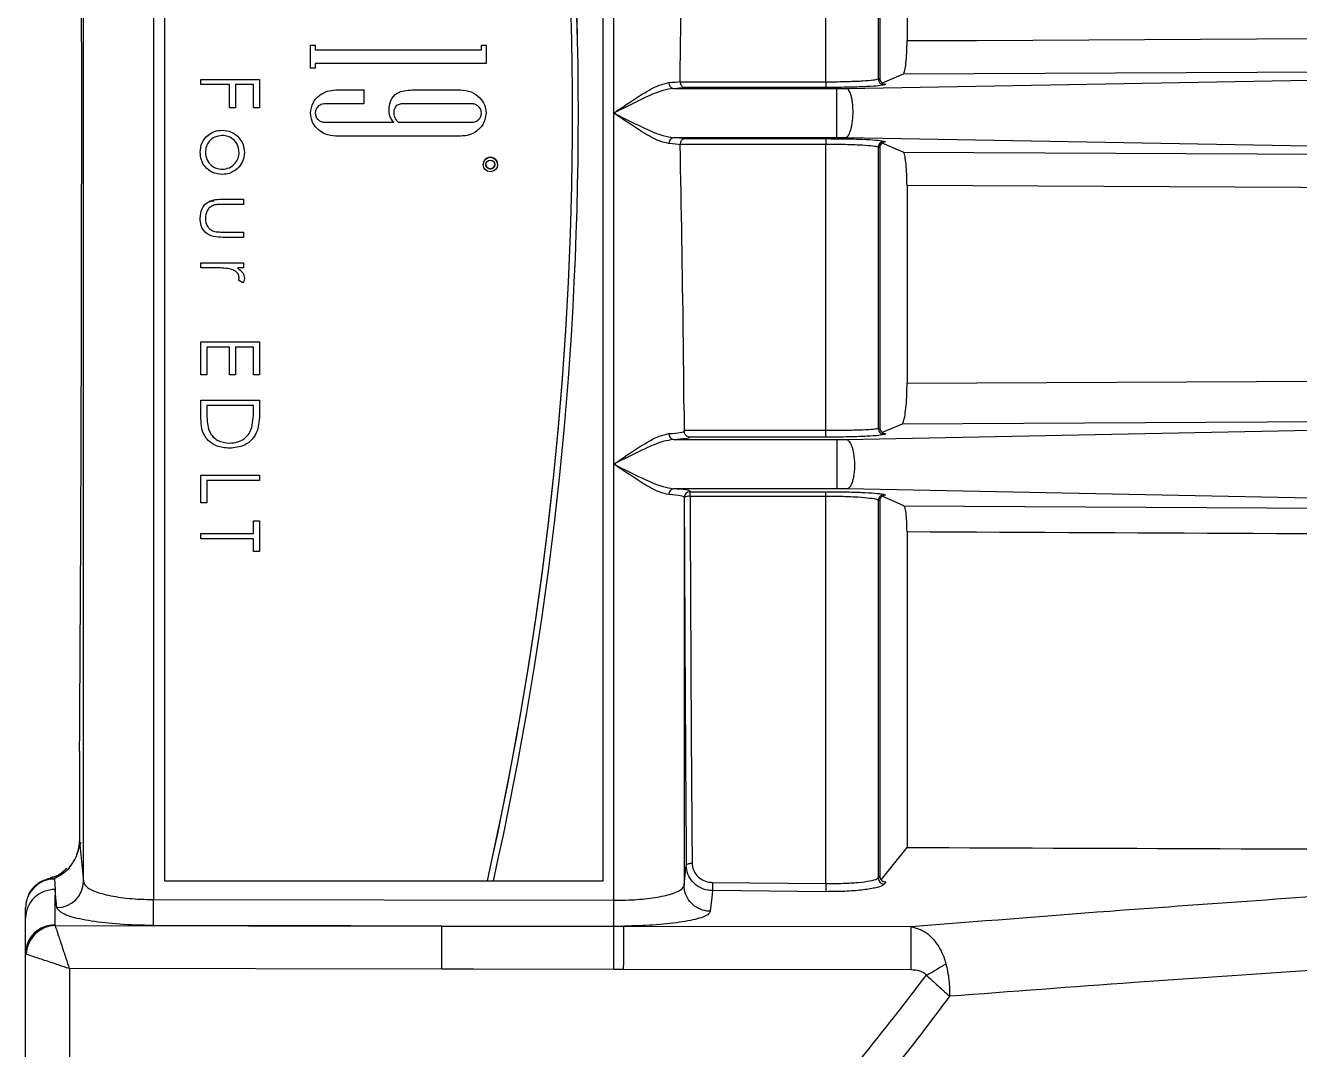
# Model space of a CAD drawing. Extents: x 8 to 113, y 1 to 87.
# Drawn here: x 66.943 to 69.122, y 35.217 to 36.967 of the extents above; entities that cross this region are included whole.
import ezdxf

# ---------------------------------------------------------------- set-up
doc = ezdxf.new("R2010")
doc.units = 0
doc.header["$MEASUREMENT"] = 0
doc.layers.add('OBJECT', color=7, linetype='CONTINUOUS')

msp = doc.modelspace()

# ---------------------------------------------------------------- linework, layer by layer
at = {"layer": 'OBJECT'}
for p, q in [((67.1623, 38.1619), (67.1623, 35.4734)), ((67.0423, 35.5041), (67.0423, 38.1312)), ((67.1808, 38.1302), (67.1808, 35.5052)), ((67.9308, 35.5052), (67.9308, 38.1302)), ((67.9494, 36.8177), (67.9494, 37.4177)), ((68.312, 36.8712), (68.312, 37.3599)), ((68.4014, 37.3567), (68.4014, 36.8759)), ((68.4039, 37.3556), (68.4039, 36.877)), ((68.4506, 37.2793), (68.4506, 36.9414)), ((67.4308, 36.9337), (67.4387, 36.9337)), ((67.4308, 36.8942), (67.4308, 36.9337)), ((67.4308, 36.9337), (67.4387, 36.9337)), ((67.4387, 36.9337), (67.4387, 36.9258)), ((67.4387, 36.9258), (67.7229, 36.9258)), ((67.4387, 36.9258), (67.7229, 36.9258)), ((67.7229, 36.9337), (67.7308, 36.9337)), ((67.7229, 36.9258), (67.7229, 36.9337)), ((67.7229, 36.9337), (67.7308, 36.9337)), ((67.7308, 36.9337), (67.7308, 36.9021)), ((67.7308, 36.9021), (67.4387, 36.9021)), ((67.4387, 36.9021), (67.4387, 36.8942)), ((67.4387, 36.8942), (67.4308, 36.8942)), ((68.3467, 36.8599), (70.1745, 36.8928)), ((68.4437, 36.8841), (68.4082, 36.8689)), ((70.1745, 36.8928), (68.4437, 36.8841)), ((67.2433, 36.8752), (67.3433, 36.8752)), ((67.2433, 36.8663), (67.2433, 36.8752)), ((67.2433, 36.8752), (67.3433, 36.8752)), ((67.2921, 36.8663), (67.2433, 36.8663)), ((67.2921, 36.8265), (67.2921, 36.8663)), ((67.3023, 36.8663), (67.3023, 36.8265)), ((67.3331, 36.8663), (67.3023, 36.8663)), ((67.3331, 36.8265), (67.3331, 36.8663)), ((67.3433, 36.8752), (67.3433, 36.8265)), ((67.4739, 36.8571), (67.5216, 36.8571)), ((67.4739, 36.8571), (67.5216, 36.8571)), ((67.5216, 36.8571), (67.5216, 36.8335)), ((67.6043, 36.8571), (67.6874, 36.8571)), ((67.6043, 36.8571), (67.6874, 36.8571)), ((68.0514, 36.8598), (68.3304, 36.8598)), ((68.0627, 36.8717), (68.0627, 36.8712)), ((68.0627, 36.8712), (68.312, 36.8712)), ((68.312, 36.8614), (68.0696, 36.8614)), ((68.312, 36.8712), (68.312, 36.8614)), ((68.3304, 36.8598), (68.3467, 36.8599)), ((68.4014, 36.8759), (68.4039, 36.877)), ((68.4139, 36.8671), (68.4113, 36.866)), ((67.3023, 36.8265), (67.2921, 36.8265)), ((67.3433, 36.8265), (67.3331, 36.8265)), ((67.5216, 36.8335), (67.4556, 36.8335)), ((67.7059, 36.8335), (67.5892, 36.8335)), ((67.9494, 36.2177), (67.9494, 36.8177)), ((67.4554, 36.8019), (67.5729, 36.8019)), ((67.4554, 36.8019), (67.5729, 36.8019)), ((67.5806, 36.8019), (67.7059, 36.8019)), ((67.5806, 36.8019), (67.7059, 36.8019)), ((67.6877, 36.7782), (67.4739, 36.7782)), ((68.3304, 36.7756), (68.0514, 36.7756)), ((68.0696, 36.7739), (68.312, 36.7739)), ((68.312, 36.7739), (68.312, 36.7641)), ((68.3455, 36.7754), (68.3304, 36.7756)), ((70.1743, 36.7423), (68.3455, 36.7754)), ((68.4113, 36.7693), (68.4139, 36.7682)), ((68.0627, 36.7641), (68.0627, 36.7636)), ((68.312, 36.7641), (68.0627, 36.7641)), ((68.312, 36.2754), (68.312, 36.7641)), ((68.4014, 36.7594), (68.4014, 36.2785)), ((68.4039, 36.7583), (68.4014, 36.7594)), ((68.4039, 36.7583), (68.4039, 36.2797)), ((68.4437, 36.7511), (68.4083, 36.7663)), ((68.4437, 36.7511), (70.1743, 36.7423)), ((68.4506, 36.6938), (68.4506, 36.3559)), ((67.2815, 36.6706), (67.3164, 36.6706)), ((67.2815, 36.6706), (67.3164, 36.6706)), ((67.3164, 36.6616), (67.2825, 36.6616)), ((67.3164, 36.6706), (67.3164, 36.6616)), ((67.3164, 36.6052), (67.2808, 36.6052)), ((67.2825, 36.6142), (67.3164, 36.6142)), ((67.2825, 36.6142), (67.3164, 36.6142)), ((67.3164, 36.6142), (67.3164, 36.6052)), ((67.2433, 36.5619), (67.3164, 36.5619)), ((67.2433, 36.5529), (67.2433, 36.5619)), ((67.2433, 36.5619), (67.3164, 36.5619)), ((67.2679, 36.5529), (67.2433, 36.5529)), ((67.3164, 36.5529), (67.3057, 36.5529)), ((67.3164, 36.5619), (67.3164, 36.5529)), ((67.3152, 36.5273), (67.3074, 36.5322)), ((67.2433, 36.4265), (67.3433, 36.4265)), ((67.2433, 36.3701), (67.2433, 36.4265)), ((67.2433, 36.4265), (67.3433, 36.4265)), ((67.3433, 36.4265), (67.3433, 36.3701)), ((67.2536, 36.4175), (67.2536, 36.3701)), ((67.2921, 36.4175), (67.2536, 36.4175)), ((67.2921, 36.3701), (67.2921, 36.4175)), ((67.3023, 36.4175), (67.3023, 36.3701)), ((67.3331, 36.4175), (67.3023, 36.4175)), ((67.3331, 36.3701), (67.3331, 36.4175)), ((67.2536, 36.3701), (67.2433, 36.3701)), ((67.3023, 36.3701), (67.2921, 36.3701)), ((67.3433, 36.3701), (67.3331, 36.3701)), ((67.2433, 36.3268), (67.3433, 36.3268)), ((67.2433, 36.2958), (67.2433, 36.3268)), ((67.2433, 36.3268), (67.3433, 36.3268)), ((67.2536, 36.3178), (67.2536, 36.3063)), ((67.3331, 36.3178), (67.2536, 36.3178)), ((67.3331, 36.3108), (67.3331, 36.3178)), ((67.3433, 36.3268), (67.3433, 36.3066)), ((68.0694, 36.3093), (68.0694, 36.274)), ((68.3468, 36.2599), (70.0856, 36.2943)), ((70.0856, 36.2943), (68.4422, 36.286)), ((68.0695, 36.2754), (68.312, 36.2754)), ((68.312, 36.2637), (68.312, 36.2754)), ((68.4014, 36.2785), (68.4039, 36.2797)), ((68.4422, 36.286), (68.4083, 36.2715)), ((68.4141, 36.2696), (68.4113, 36.2684)), ((68.0514, 36.2598), (68.3304, 36.2598)), ((68.312, 36.2637), (68.0793, 36.2637)), ((68.3304, 36.2598), (68.3468, 36.2599)), ((67.9494, 35.4722), (67.9494, 36.2177)), ((67.2433, 36.1988), (67.3433, 36.1988)), ((67.2433, 36.1514), (67.2433, 36.1988)), ((67.2433, 36.1988), (67.3433, 36.1988)), ((67.2536, 36.1898), (67.2536, 36.1514)), ((67.3433, 36.1898), (67.2536, 36.1898)), ((67.3433, 36.1988), (67.3433, 36.1898)), ((68.3304, 36.1756), (68.0514, 36.1756)), ((68.0697, 36.1605), (68.0694, 36.1614)), ((68.0694, 36.1613), (68.0694, 35.498)), ((68.0794, 36.1713), (68.0797, 36.1704)), ((68.0797, 36.1704), (68.312, 36.1704)), ((68.0797, 36.1625), (68.0797, 36.1704)), ((68.312, 36.1625), (68.0797, 36.1625)), ((68.312, 36.1625), (68.312, 36.1704)), ((68.312, 35.5009), (68.312, 36.1625)), ((68.3481, 36.1754), (68.3304, 36.1756)), ((70.3173, 36.1362), (68.3481, 36.1754)), ((68.4453, 36.1462), (68.4081, 36.1628)), ((68.4113, 36.1657), (68.4137, 36.1646)), ((67.2536, 36.1514), (67.2433, 36.1514)), ((68.4014, 36.1559), (68.4014, 35.5101)), ((68.4039, 36.1548), (68.4014, 36.1559)), ((68.4039, 36.1548), (68.4039, 35.5133)), ((68.4453, 36.1462), (70.3173, 36.1362)), ((67.3331, 36.1209), (67.3433, 36.1209)), ((67.3331, 36.0991), (67.3331, 36.1209)), ((67.3331, 36.1209), (67.3433, 36.1209)), ((67.3433, 36.1209), (67.3433, 36.0683)), ((67.2433, 36.0901), (67.2433, 36.0991)), ((67.2433, 36.0991), (67.3331, 36.0991)), ((68.4506, 36.1017), (68.4506, 35.5624)), ((67.3331, 36.0901), (67.2433, 36.0901)), ((67.3331, 36.0683), (67.3331, 36.0901)), ((67.3433, 36.0683), (67.3331, 36.0683)), ((67.0359, 35.727), (67.0359, 35.5729)), ((67.0349, 35.5628), (67.0386, 35.5716)), ((67.0359, 35.5729), (67.0423, 35.5041)), ((67.0349, 35.5628), (67.0347, 35.5623)), ((68.4065, 35.5069), (68.4506, 35.5624)), ((66.9931, 35.5084), (66.9939, 35.4905)), ((68.4014, 35.5101), (68.4039, 35.5133)), ((67.1808, 35.5052), (67.7331, 35.5052)), ((67.1808, 35.5052), (67.9308, 35.5052)), ((67.7331, 35.5052), (67.7433, 35.5052)), ((67.7433, 35.5052), (67.9308, 35.5052)), ((68.0694, 35.498), (68.0694, 35.4979)), ((68.3119, 35.4869), (68.1178, 35.4888)), ((68.1179, 35.5027), (68.312, 35.5009)), ((68.4142, 35.5035), (68.4112, 35.4997)), ((67.1623, 35.4734), (67.9494, 35.4722)), ((66.9434, 35.4413), (66.9434, 35.4593)), ((66.9434, 35.3809), (66.9434, 35.4413)), ((66.9935, 35.43), (66.9939, 35.4291)), ((66.9939, 35.4291), (67.6553, 35.4282)), ((67.9493, 35.4278), (67.9663, 35.4279)), ((67.9663, 35.4279), (68.4576, 35.4273)), ((66.9434, 35.1498), (66.9434, 35.3809)), ((66.9447, 35.38), (66.9434, 35.3809)), ((67.6552, 35.3543), (67.0184, 35.3554)), ((67.0184, 35.3554), (67.0184, 35.1757)), ((67.9661, 35.3538), (67.9492, 35.3538)), ((68.4575, 35.3531), (67.9661, 35.3538))]:
    msp.add_line(p, q, dxfattribs=at)
at = {"layer": 'OBJECT', "flags": 128}
for points in [[(68.4506, 36.9414), (68.57, 36.9419), (69.0478, 36.9443), (70.1688, 36.9497)], [(70.1686, 36.6854), (70.0491, 36.686), (69.5714, 36.6883), (68.4506, 36.6938)], [(68.4506, 36.3559), (68.57, 36.3565), (69.0478, 36.3591), (70.0799, 36.3646)], [(68.0694, 35.4979), (68.0714, 35.5159), (68.0731, 35.5317)], [(68.0731, 35.5317), (68.0733, 35.5325), (68.0739, 35.5332), (68.0749, 35.5339), (68.0761, 35.5345), (68.0776, 35.5349), (68.0793, 35.5353), (68.0812, 35.5355), (68.0831, 35.5356)], [(66.9856, 35.5098), (66.9875, 35.5102), (66.9949, 35.5103)], [(66.9939, 35.4905), (66.9938, 35.4721), (66.9935, 35.43)], [(66.997, 35.4598), (66.9954, 35.4764), (66.9939, 35.4905)], [(68.1178, 35.4888), (68.1166, 35.4768), (68.1141, 35.4535)], [(67.1622, 35.4292), (67.1622, 35.4312), (67.1622, 35.4346), (67.1622, 35.4391), (67.1622, 35.4446), (67.1623, 35.451), (67.1623, 35.4581), (67.1623, 35.4657), (67.1623, 35.4734)], [(67.9493, 35.4278), (67.9493, 35.4298), (67.9493, 35.4331), (67.9493, 35.4376), (67.9493, 35.4431), (67.9493, 35.4496), (67.9493, 35.4567), (67.9494, 35.4643), (67.9494, 35.4722)], [(67.6553, 35.4282), (67.4993, 35.4285), (67.1622, 35.4292)], [(67.6552, 35.3543), (67.6552, 35.3674), (67.6553, 35.3801), (67.6553, 35.392), (67.6553, 35.4027), (67.6553, 35.412), (67.6553, 35.4194), (67.6553, 35.4249), (67.6553, 35.4282)], [(67.6553, 35.4282), (67.7453, 35.4281), (67.9493, 35.4278)], [(67.9492, 35.3538), (67.9492, 35.3669), (67.9492, 35.3796), (67.9493, 35.3915), (67.9493, 35.4023), (67.9493, 35.4115), (67.9493, 35.419), (67.9493, 35.4245), (67.9493, 35.4278)], [(67.9661, 35.3538), (67.9662, 35.367), (67.9662, 35.3797), (67.9662, 35.3917), (67.9662, 35.4024), (67.9662, 35.4117), (67.9662, 35.4192), (67.9662, 35.4246), (67.9663, 35.4279)], [(68.4575, 35.3531), (68.4575, 35.3664), (68.4576, 35.3792), (68.4576, 35.3912), (68.4576, 35.4021), (68.4576, 35.4113), (68.4576, 35.4188), (68.4576, 35.4241), (68.4576, 35.4273)], [(67.9492, 35.3538), (67.7092, 35.3542), (67.6552, 35.3543)], [(68.4835, 35.3438), (68.4879, 35.3464), (68.4923, 35.349), (68.4967, 35.3515), (68.501, 35.354), (68.5052, 35.3565), (68.5093, 35.3589), (68.5132, 35.3613), (68.5171, 35.3635)]]:
    msp.add_lwpolyline(points, dxfattribs=at)
at = {"layer": 'OBJECT'}
for radius in [0.0124, 0.00754]:
    msp.add_circle((67.7382, 36.7297), radius, dxfattribs=at)
for centre, radius, start, end in [((61.8887, 36.8177), 5.99, 347.34289, 12.65711), ((61.8887, 36.8177), 6, 347.36433, 12.63567), ((61.8887, 36.8177), 5.9999, 359.99994, 12.63569), ((68.053, 36.8691), 0.00948, 176.1216, 260.2043), ((68.4114, 36.876), 0.01, 180.3845, 269.3992), ((61.8886, 36.8177), 5.99, 347.34293, 359.99998), ((68.053, 36.7662), 0.00949, 99.8113, 183.8743), ((68.4114, 36.7593), 0.01, 90.6018, 179.6145), ((67.7382, 36.7297), 0.0124, 359.9972, 180.0028), ((67.7382, 36.7297), 0.00754, 179.9927, 270.0073), ((67.7382, 36.7297), 0.00754, 270.0054, 359.9946), ((68.053, 36.2691), 0.00948, 176.12, 260.2043), ((68.4114, 36.2784), 0.01, 179.0778, 269.402), ((68.053, 36.1662), 0.00949, 99.8141, 183.8715), ((68.0797, 36.1604), 0.01, 90.0291, 179.9003), ((68.0774, 36.148), 0.0146, 80.9769, 121.8058), ((68.4114, 36.1556), 0.01, 90.5744, 178.2937), ((66.9923, 35.5731), 0.0436, 347.4857, 359.8061), ((66.9923, 35.5722), 0.0436, 347.4849, 359.8062), ((66.9929, 35.4589), 0.0496, 89.8524, 179.5069), ((68.4115, 35.5098), 0.0101, 178.4168, 268.3129), ((66.993, 35.4409), 0.0496, 88.8591, 179.4967), ((66.9975, 35.5046), 0.0448, 269.3533, 359.2876), ((69.2615, 35.4875), 1.1436, 179.2408, 179.9383), ((69.473, 35.4859), 1.1611, 179.2606, 179.9482), ((66.9929, 35.3804), 0.0496, 89.3989, 179.5031), ((66.9958, 35.378), 0.0512, 92.1409, 177.7539)]:
    msp.add_arc(centre, radius, start, end, dxfattribs=at)
for centre, major_axis, ratio, start_param, end_param in [((66.9863, 36.8172), (0, 3.0462), 0.017455, 4.346409, 5.078665), ((67.9494, 36.874), (0.12, 0), 0.056627, 5.614657, 5.94732), ((67.9494, 36.864), (0.13, 0), 0.05226, 5.614657, 5.892078), ((67.9494, 36.7713), (0.13, 0), 0.052556, 0.391107, 0.668529), ((67.9494, 36.7613), (0.12, 0), 0.056923, 0.335866, 0.668529), ((68.1254, 36.8172), (0, 3.25), 0.017455, 1.727702, 1.73828), ((67.9494, 36.274), (0.12, 0), 0.056627, 5.614657, 6.283185), ((68.0693, 36.2737), (0, 0.01), 0.017455, 4.553811, 4.879872), ((67.9494, 36.264), (0.13, 0), 0.05226, 5.614657, 6.250074), ((67.9494, 36.1613), (0.12, 0), 0.056923, 0, 0.668529), ((67.9494, 36.1713), (0.13, 0), 0.052556, 0.000685, 0.668529), ((68.1254, 36.8172), (0, 3.26), 0.017455, 1.773631, 1.976124), ((68.1354, 36.8172), (0, 3.25), 0.017509, 1.773631, 1.976124)]:
    msp.add_ellipse(centre, major_axis=major_axis, ratio=ratio, start_param=start_param, end_param=end_param, dxfattribs=at)
for points, knots in [([(68.0627, 36.8717), (68.0627, 36.8766), (68.0632, 36.9549), (68.0667, 37.107), (68.0685, 37.2529), (68.0694, 37.326)], [0, 0, 0, 0, 0.032099, 0.514934, 1, 1, 1, 1]), ([(68.4437, 36.8841), (68.4446, 36.8851), (68.4463, 36.8872), (68.4484, 36.8989), (68.45, 36.9153), (68.4505, 36.9305), (68.4506, 36.9393), (68.4506, 36.9414)], [0, 0, 0, 0, 0.235456, 0.471011, 0.70355, 0.93054, 1, 1, 1, 1]), ([(67.4308, 36.8177), (67.4317, 36.8238), (67.4334, 36.8359), (67.4457, 36.8486), (67.4596, 36.856), (67.4692, 36.8568), (67.4739, 36.8571)], [0, 0, 0, 0, 0.279109, 0.558844, 0.77938, 1, 1, 1, 1]), ([(67.4308, 36.8177), (67.4317, 36.8238), (67.4334, 36.8359), (67.4457, 36.8486), (67.4596, 36.856), (67.4692, 36.8568), (67.4739, 36.8571)], [0, 0, 0, 0, 0.2791092, 0.5588441, 0.7793803, 1, 1, 1, 1]), ([(67.565, 36.8229), (67.5654, 36.8285), (67.5662, 36.8398), (67.5807, 36.8557), (67.5953, 36.8566), (67.6043, 36.8571)], [0, 0, 0, 0, 0.28123, 0.560078, 1, 1, 1, 1]), ([(67.565, 36.8229), (67.5654, 36.8285), (67.5662, 36.8398), (67.5807, 36.8557), (67.5953, 36.8566), (67.6043, 36.8571)], [0, 0, 0, 0, 0.28123, 0.560078, 1, 1, 1, 1]), ([(67.6874, 36.8571), (67.6935, 36.8565), (67.7057, 36.8553), (67.7198, 36.845), (67.7293, 36.8321), (67.7303, 36.8225), (67.7308, 36.8177)], [0, 0, 0, 0, 0.279948, 0.559851, 0.780027, 1, 1, 1, 1]), ([(67.6874, 36.8571), (67.6935, 36.8565), (67.7057, 36.8553), (67.7198, 36.845), (67.7293, 36.8321), (67.7303, 36.8225), (67.7308, 36.8177)], [0, 0, 0, 0, 0.279948, 0.559851, 0.780027, 1, 1, 1, 1]), ([(67.9494, 36.8177), (67.9495, 36.8177), (67.9518, 36.8193), (67.9683, 36.8307), (67.9947, 36.8484), (68.0246, 36.8657), (68.0381, 36.8686), (68.0435, 36.8697)], [0, 0, 0, 0, 0.003586, 0.06914, 0.496, 0.798, 1, 1, 1, 1]), ([(68.0514, 36.8598), (68.0455, 36.8588), (68.0306, 36.8564), (67.9984, 36.8424), (67.9699, 36.8282), (67.952, 36.819), (67.9495, 36.8177), (67.9494, 36.8177)], [0, 0, 0, 0, 0.1981007, 0.5000674, 0.9302915, 0.9962485, 1, 1, 1, 1]), ([(68.0627, 36.8712), (68.0628, 36.8702), (68.063, 36.8682), (68.0641, 36.8656), (68.0656, 36.8634), (68.0675, 36.8619), (68.0689, 36.8614), (68.0695, 36.8614), (68.0696, 36.8614)], [0, 0, 0, 0, 0.179234, 0.357797, 0.552284, 0.782637, 0.992169, 1, 1, 1, 1]), ([(68.312, 36.8712), (68.3149, 36.8712), (68.3279, 36.8712), (68.3507, 36.8716), (68.3759, 36.8727), (68.3947, 36.8741), (68.3991, 36.8753), (68.4014, 36.8759)], [0, 0, 0, 0, 0.067434, 0.299936, 0.533028, 0.766501, 1, 1, 1, 1]), ([(68.4113, 36.866), (68.4088, 36.8654), (68.4039, 36.8642), (68.383, 36.8628), (68.355, 36.8618), (68.3297, 36.8614), (68.3153, 36.8614), (68.312, 36.8614)], [0, 0, 0, 0, 0.2334374, 0.4668848, 0.6999917, 0.9325494, 1, 1, 1, 1]), ([(68.3304, 36.7756), (68.3304, 36.7764), (68.3304, 36.7782), (68.3304, 36.788), (68.3304, 36.8017), (68.3304, 36.8177), (68.3304, 36.8337), (68.3304, 36.8473), (68.3304, 36.8571), (68.3304, 36.8589), (68.3304, 36.8598)], [0, 0, 0, 0, 0.124999, 0.249999, 0.375, 0.5, 0.624999, 0.749999, 0.875001, 1, 1, 1, 1]), ([(68.3455, 36.7754), (68.3467, 36.776), (68.3494, 36.7771), (68.3526, 36.7832), (68.3551, 36.7909), (68.3567, 36.7986), (68.3579, 36.8078), (68.3584, 36.8177), (68.3582, 36.8276), (68.3573, 36.8367), (68.3559, 36.8445), (68.3537, 36.8522), (68.3506, 36.8582), (68.3479, 36.8594), (68.3467, 36.8599)], [0, 0, 0, 0, 0.092505, 0.207804, 0.274508, 0.346365, 0.422125, 0.499998, 0.577872, 0.653633, 0.72549, 0.792193, 0.907493, 1, 1, 1, 1]), ([(68.4039, 36.877), (68.404, 36.8759), (68.4043, 36.8737), (68.406, 36.8707), (68.4085, 36.8685), (68.4113, 36.8673), (68.4132, 36.8671), (68.4139, 36.8671)], [0, 0, 0, 0, 0.213712, 0.427482, 0.64072, 0.854651, 1, 1, 1, 1]), ([(67.4739, 36.7782), (67.4679, 36.7788), (67.4557, 36.7801), (67.4416, 36.7903), (67.4323, 36.8033), (67.4313, 36.8129), (67.4308, 36.8177)], [0, 0, 0, 0, 0.279923, 0.55979, 0.779884, 1, 1, 1, 1]), ([(67.4556, 36.8335), (67.4532, 36.8332), (67.4483, 36.8327), (67.4428, 36.8285), (67.4393, 36.8233), (67.4389, 36.8196), (67.4387, 36.8177)], [0, 0, 0, 0, 0.280022, 0.559808, 0.779891, 1, 1, 1, 1]), ([(67.4387, 36.8177), (67.439, 36.8153), (67.4397, 36.8105), (67.4444, 36.8054), (67.4498, 36.8024), (67.4536, 36.802), (67.4554, 36.8019)], [0, 0, 0, 0, 0.279516, 0.558994, 0.779408, 1, 1, 1, 1]), ([(67.5729, 36.8019), (67.5703, 36.8054), (67.5656, 36.8117), (67.5652, 36.8195), (67.565, 36.8229)], [0, 0, 0, 0, 0.558539, 1, 1, 1, 1]), ([(67.5892, 36.8335), (67.5868, 36.8333), (67.5819, 36.8331), (67.5759, 36.8293), (67.5733, 36.8234), (67.573, 36.8196), (67.5729, 36.8177)], [0, 0, 0, 0, 0.280741, 0.559057, 0.779235, 1, 1, 1, 1]), ([(67.5729, 36.8177), (67.5735, 36.8143), (67.5745, 36.8082), (67.5788, 36.8038), (67.5806, 36.8019)], [0, 0, 0, 0, 0.558159, 1, 1, 1, 1]), ([(67.5729, 36.8177), (67.5735, 36.8143), (67.5745, 36.8082), (67.5788, 36.8038), (67.5806, 36.8019)], [0, 0, 0, 0, 0.558159, 1, 1, 1, 1]), ([(67.7308, 36.8177), (67.73, 36.8116), (67.7283, 36.7994), (67.7159, 36.7868), (67.7021, 36.7793), (67.6925, 36.7786), (67.6877, 36.7782)], [0, 0, 0, 0, 0.27903, 0.55888, 0.779383, 1, 1, 1, 1]), ([(67.7229, 36.8177), (67.7226, 36.8201), (67.7219, 36.8249), (67.7171, 36.83), (67.7116, 36.833), (67.7078, 36.8333), (67.7059, 36.8335)], [0, 0, 0, 0, 0.279062, 0.558855, 0.779311, 1, 1, 1, 1]), ([(67.7059, 36.8019), (67.7083, 36.8021), (67.7131, 36.8026), (67.7187, 36.8068), (67.7224, 36.8119), (67.7228, 36.8158), (67.7229, 36.8177)], [0, 0, 0, 0, 0.280018, 0.559708, 0.779909, 1, 1, 1, 1]), ([(67.7059, 36.8019), (67.7083, 36.8021), (67.7131, 36.8026), (67.7187, 36.8068), (67.7224, 36.8119), (67.7228, 36.8158), (67.7229, 36.8177)], [0, 0, 0, 0, 0.280018, 0.559708, 0.779909, 1, 1, 1, 1]), ([(67.9494, 36.8177), (67.9495, 36.8176), (67.952, 36.8163), (67.9699, 36.8072), (67.9984, 36.7929), (68.0306, 36.7789), (68.0455, 36.7765), (68.0514, 36.7756)], [0, 0, 0, 0, 0.003753, 0.069708, 0.499933, 0.801901, 1, 1, 1, 1]), ([(68.0435, 36.7656), (68.0381, 36.7668), (68.0246, 36.7697), (67.9947, 36.7869), (67.9683, 36.8047), (67.9518, 36.816), (67.9495, 36.8176), (67.9494, 36.8177)], [0, 0, 0, 0, 0.2019999, 0.504, 0.9308599, 0.9964139, 1, 1, 1, 1]), ([(67.2421, 36.7504), (67.2426, 36.7561), (67.2437, 36.7672), (67.2541, 36.7796), (67.2665, 36.7871), (67.2753, 36.7879), (67.2797, 36.7883)], [0, 0, 0, 0, 0.279778, 0.559177, 0.779592, 1, 1, 1, 1]), ([(67.2796, 36.7793), (67.2754, 36.7788), (67.2669, 36.7777), (67.2574, 36.7701), (67.2519, 36.7605), (67.2513, 36.7538), (67.251, 36.7505)], [0, 0, 0, 0, 0.27961, 0.559171, 0.77952, 1, 1, 1, 1]), ([(67.3087, 36.7505), (67.3082, 36.7548), (67.3072, 36.7633), (67.2992, 36.7727), (67.2897, 36.7785), (67.283, 36.779), (67.2796, 36.7793)], [0, 0, 0, 0, 0.279484, 0.559249, 0.779544, 1, 1, 1, 1]), ([(67.2797, 36.7883), (67.2851, 36.7878), (67.2947, 36.7868), (67.3023, 36.7809), (67.3056, 36.7783)], [0, 0, 0, 0, 0.55929, 1, 1, 1, 1]), ([(67.2797, 36.7883), (67.2851, 36.7878), (67.2947, 36.7868), (67.3023, 36.7809), (67.3056, 36.7783)], [0, 0, 0, 0, 0.55929, 1, 1, 1, 1]), ([(67.3056, 36.7783), (67.3095, 36.7738), (67.3165, 36.7657), (67.3173, 36.7551), (67.3177, 36.7504)], [0, 0, 0, 0, 0.5588802, 1, 1, 1, 1]), ([(67.3056, 36.7783), (67.3095, 36.7738), (67.3165, 36.7657), (67.3173, 36.7551), (67.3177, 36.7504)], [0, 0, 0, 0, 0.5588802, 1, 1, 1, 1]), ([(68.0696, 36.7739), (68.0695, 36.7739), (68.0689, 36.7739), (68.0675, 36.7734), (68.0656, 36.772), (68.0641, 36.7697), (68.063, 36.7671), (68.0628, 36.7651), (68.0627, 36.7641)], [0, 0, 0, 0, 0.007831, 0.217373, 0.447702, 0.642203, 0.820774, 1, 1, 1, 1]), ([(68.312, 36.7739), (68.3232, 36.7739), (68.3457, 36.7738), (68.3756, 36.7729), (68.3983, 36.7715), (68.4085, 36.7703), (68.4108, 36.7695), (68.4113, 36.7693)], [0, 0, 0, 0, 0.232137, 0.464274, 0.69665, 0.929553, 1, 1, 1, 1]), ([(67.2797, 36.7127), (67.2741, 36.7134), (67.263, 36.7147), (67.2505, 36.7248), (67.2431, 36.7373), (67.2424, 36.7461), (67.2421, 36.7504)], [0, 0, 0, 0, 0.279521, 0.559382, 0.779508, 1, 1, 1, 1]), ([(67.251, 36.7505), (67.2515, 36.7463), (67.2525, 36.7378), (67.2601, 36.7282), (67.2696, 36.7226), (67.2763, 36.722), (67.2796, 36.7216)], [0, 0, 0, 0, 0.279741, 0.559109, 0.779609, 1, 1, 1, 1]), ([(67.2796, 36.7216), (67.2839, 36.7221), (67.2924, 36.7231), (67.3018, 36.731), (67.3078, 36.7404), (67.3084, 36.7471), (67.3087, 36.7505)], [0, 0, 0, 0, 0.279591, 0.559404, 0.779652, 1, 1, 1, 1]), ([(67.2796, 36.7216), (67.2839, 36.7221), (67.2924, 36.7231), (67.3018, 36.731), (67.3078, 36.7404), (67.3084, 36.7471), (67.3087, 36.7505)], [0, 0, 0, 0, 0.279591, 0.559404, 0.779652, 1, 1, 1, 1]), ([(67.3177, 36.7504), (67.3171, 36.7445), (67.316, 36.7339), (67.3088, 36.7261), (67.3057, 36.7227)], [0, 0, 0, 0, 0.559196, 1, 1, 1, 1]), ([(68.0694, 36.3093), (68.069, 36.3524), (68.0676, 36.5029), (68.0647, 36.6551), (68.0627, 36.7636)], [0, 0, 0, 0, 0.286439, 1, 1, 1, 1]), ([(68.4014, 36.7594), (68.4009, 36.7595), (68.3989, 36.7603), (68.3896, 36.7616), (68.3692, 36.763), (68.3423, 36.7639), (68.3221, 36.7641), (68.312, 36.7641)], [0, 0, 0, 0, 0.070467, 0.303424, 0.535812, 0.767917, 1, 1, 1, 1]), ([(68.4139, 36.7682), (68.4128, 36.7681), (68.4105, 36.7679), (68.4075, 36.7661), (68.4053, 36.7636), (68.4041, 36.7608), (68.404, 36.759), (68.4039, 36.7583)], [0, 0, 0, 0, 0.216584, 0.433203, 0.64828, 0.86186, 1, 1, 1, 1]), ([(68.4506, 36.6938), (68.4505, 36.7004), (68.4503, 36.7136), (68.4491, 36.7309), (68.4472, 36.7438), (68.4453, 36.7499), (68.4441, 36.7508), (68.4437, 36.7511)], [0, 0, 0, 0, 0.222261, 0.444427, 0.66924, 0.899339, 1, 1, 1, 1]), ([(67.3057, 36.7227), (67.3013, 36.7195), (67.2935, 36.7137), (67.2839, 36.713), (67.2797, 36.7127)], [0, 0, 0, 0, 0.559213, 1, 1, 1, 1]), ([(67.2421, 36.6379), (67.2425, 36.6434), (67.2434, 36.6545), (67.258, 36.6701), (67.2726, 36.6704), (67.2815, 36.6706)], [0, 0, 0, 0, 0.28097, 0.559787, 1, 1, 1, 1]), ([(67.2421, 36.6379), (67.2425, 36.6433), (67.2435, 36.6542), (67.2537, 36.6668), (67.2627, 36.6675), (67.2661, 36.6678)], [0, 0, 0, 0, 0.38398, 0.765019, 1, 1, 1, 1]), ([(67.2654, 36.6602), (67.263, 36.6591), (67.2581, 36.6569), (67.2522, 36.6489), (67.2515, 36.642), (67.251, 36.6378)], [0, 0, 0, 0, 0.280121, 0.560544, 1, 1, 1, 1]), ([(67.2825, 36.6616), (67.2793, 36.6617), (67.2736, 36.6617), (67.2679, 36.6607), (67.2654, 36.6602)], [0, 0, 0, 0, 0.5603339, 1, 1, 1, 1]), ([(67.2808, 36.6052), (67.2754, 36.6053), (67.2645, 36.6055), (67.2503, 36.6125), (67.2429, 36.625), (67.2423, 36.6336), (67.2421, 36.6379)], [0, 0, 0, 0, 0.281502, 0.559647, 0.779299, 1, 1, 1, 1]), ([(67.251, 36.6378), (67.2512, 36.6352), (67.2515, 36.63), (67.2546, 36.6233), (67.2591, 36.6183), (67.2629, 36.6166), (67.2647, 36.6157)], [0, 0, 0, 0, 0.2802623, 0.5600014, 0.7800572, 1, 1, 1, 1]), ([(67.2647, 36.6157), (67.268, 36.6151), (67.2739, 36.6142), (67.2799, 36.6142), (67.2825, 36.6142)], [0, 0, 0, 0, 0.5593559, 1, 1, 1, 1]), ([(67.293, 36.5513), (67.2883, 36.5519), (67.28, 36.553), (67.2716, 36.5529), (67.2679, 36.5529)], [0, 0, 0, 0, 0.559637, 1, 1, 1, 1]), ([(67.3087, 36.5368), (67.3083, 36.5389), (67.3073, 36.5432), (67.3014, 36.5486), (67.2962, 36.5503), (67.293, 36.5513)], [0, 0, 0, 0, 0.278341, 0.55879, 1, 1, 1, 1]), ([(67.3057, 36.5529), (67.3091, 36.5504), (67.3139, 36.5469), (67.3172, 36.54), (67.3175, 36.5367), (67.3177, 36.5351)], [0, 0, 0, 0, 0.558794, 0.779468, 1, 1, 1, 1]), ([(67.3074, 36.5322), (67.3078, 36.533), (67.3085, 36.5345), (67.3086, 36.5361), (67.3087, 36.5368)], [0, 0, 0, 0, 0.560374, 1, 1, 1, 1]), ([(67.3177, 36.5351), (67.3175, 36.5335), (67.3172, 36.5308), (67.3158, 36.5284), (67.3152, 36.5273)], [0, 0, 0, 0, 0.5592177, 1, 1, 1, 1]), ([(68.4422, 36.286), (68.443, 36.287), (68.4447, 36.2891), (68.4472, 36.3009), (68.4491, 36.3173), (68.4504, 36.3367), (68.4505, 36.3497), (68.4506, 36.3559)], [0, 0, 0, 0, 0.206709, 0.413481, 0.618304, 0.818545, 1, 1, 1, 1]), ([(67.2921, 36.2447), (67.2846, 36.2455), (67.2696, 36.2469), (67.2517, 36.2599), (67.2439, 36.2781), (67.2435, 36.2899), (67.2433, 36.2958)], [0, 0, 0, 0, 0.280122, 0.559249, 0.778838, 1, 1, 1, 1]), ([(67.2536, 36.3063), (67.2536, 36.3009), (67.2535, 36.2913), (67.2553, 36.2819), (67.2561, 36.2777)], [0, 0, 0, 0, 0.560428, 1, 1, 1, 1]), ([(67.3303, 36.28), (67.3313, 36.2857), (67.3331, 36.2959), (67.3331, 36.3062), (67.3331, 36.3108)], [0, 0, 0, 0, 0.559552, 1, 1, 1, 1]), ([(67.3303, 36.28), (67.3313, 36.2857), (67.3331, 36.2959), (67.3331, 36.3062), (67.3331, 36.3108)], [0, 0, 0, 0, 0.559544, 1, 1, 1, 1]), ([(67.3433, 36.3066), (67.3433, 36.3006), (67.3433, 36.2898), (67.3408, 36.2794), (67.3397, 36.2748)], [0, 0, 0, 0, 0.5604378, 1, 1, 1, 1]), ([(67.2561, 36.2777), (67.2579, 36.2737), (67.2614, 36.2658), (67.274, 36.2557), (67.2852, 36.2544), (67.2921, 36.2537)], [0, 0, 0, 0, 0.2805341, 0.5610219, 1, 1, 1, 1]), ([(67.2921, 36.2537), (67.2968, 36.254), (67.3061, 36.2547), (67.3179, 36.2609), (67.3263, 36.2697), (67.329, 36.2766), (67.3303, 36.28)], [0, 0, 0, 0, 0.280187, 0.559765, 0.779797, 1, 1, 1, 1]), ([(67.3397, 36.2748), (67.3373, 36.2698), (67.3323, 36.2596), (67.3155, 36.2472), (67.3009, 36.2457), (67.2921, 36.2447)], [0, 0, 0, 0, 0.280262, 0.560706, 1, 1, 1, 1]), ([(67.9494, 36.2177), (67.9495, 36.2177), (67.9518, 36.2193), (67.9683, 36.2307), (67.9947, 36.2484), (68.0246, 36.2657), (68.0381, 36.2686), (68.0435, 36.2697)], [0, 0, 0, 0, 0.0035847, 0.0691404, 0.4960001, 0.7980013, 1, 1, 1, 1]), ([(68.0694, 36.274), (68.0694, 36.2739), (68.0694, 36.2739), (68.0694, 36.2738), (68.0694, 36.2736), (68.0694, 36.2732), (68.0694, 36.2727), (68.0695, 36.2723), (68.0695, 36.2721)], [0, 0, 0, 0, 0.011481, 0.025826, 0.053069, 0.163326, 0.599489, 1, 1, 1, 1]), ([(68.0793, 36.2637), (68.0793, 36.2637), (68.0778, 36.2638), (68.0753, 36.2646), (68.0723, 36.2668), (68.0705, 36.2692), (68.0697, 36.2712), (68.0695, 36.2721), (68.0695, 36.2721)], [0, 0, 0, 0, 0.0074483, 0.385665, 0.6215068, 0.8277736, 0.9893608, 1, 1, 1, 1]), ([(68.312, 36.2754), (68.3148, 36.2754), (68.3277, 36.2754), (68.3505, 36.2757), (68.3758, 36.2764), (68.3947, 36.2774), (68.3991, 36.2782), (68.4014, 36.2785)], [0, 0, 0, 0, 0.065099, 0.29702, 0.530593, 0.765262, 1, 1, 1, 1]), ([(68.4113, 36.2684), (68.4088, 36.2678), (68.4038, 36.2666), (68.3829, 36.2652), (68.3548, 36.2641), (68.3295, 36.2638), (68.3152, 36.2637), (68.312, 36.2637)], [0, 0, 0, 0, 0.234563, 0.469161, 0.702783, 0.934857, 1, 1, 1, 1]), ([(68.4039, 36.2797), (68.404, 36.2785), (68.4043, 36.2763), (68.406, 36.2733), (68.4086, 36.271), (68.4115, 36.2698), (68.4134, 36.2696), (68.4141, 36.2696)], [0, 0, 0, 0, 0.213769, 0.427428, 0.642978, 0.85936, 1, 1, 1, 1]), ([(68.0514, 36.2598), (68.0455, 36.2588), (68.0306, 36.2564), (67.9984, 36.2424), (67.9699, 36.2282), (67.952, 36.219), (67.9495, 36.2177), (67.9494, 36.2177)], [0, 0, 0, 0, 0.198101, 0.500067, 0.930293, 0.996247, 1, 1, 1, 1]), ([(68.3304, 36.2598), (68.3304, 36.2589), (68.3304, 36.2571), (68.3304, 36.2473), (68.3304, 36.2337), (68.3304, 36.2177), (68.3304, 36.2017), (68.3304, 36.188), (68.3304, 36.1782), (68.3304, 36.1764), (68.3304, 36.1756)], [0, 0, 0, 0, 0.125002, 0.250001, 0.375003, 0.5, 0.624999, 0.750001, 0.875001, 1, 1, 1, 1]), ([(68.3468, 36.2599), (68.3481, 36.2594), (68.351, 36.2582), (68.3546, 36.2522), (68.3573, 36.2445), (68.359, 36.2367), (68.3603, 36.2276), (68.3609, 36.2177), (68.3606, 36.2077), (68.3597, 36.1986), (68.3581, 36.1908), (68.3557, 36.1831), (68.3523, 36.1771), (68.3494, 36.1759), (68.3481, 36.1754)], [0, 0, 0, 0, 0.092485, 0.207777, 0.274478, 0.346345, 0.422113, 0.5, 0.577885, 0.653657, 0.72552, 0.792222, 0.907513, 1, 1, 1, 1]), ([(67.9494, 36.2177), (67.9495, 36.2176), (67.952, 36.2163), (67.9699, 36.2072), (67.9984, 36.1929), (68.0306, 36.1789), (68.0455, 36.1765), (68.0514, 36.1756)], [0, 0, 0, 0, 0.003753, 0.069709, 0.499934, 0.8019, 1, 1, 1, 1]), ([(68.0435, 36.1656), (68.0381, 36.1668), (68.0246, 36.1697), (67.9947, 36.1869), (67.9683, 36.2047), (67.9518, 36.216), (67.9495, 36.2176), (67.9494, 36.2177)], [0, 0, 0, 0, 0.202, 0.503999, 0.93086, 0.996415, 1, 1, 1, 1]), ([(68.312, 36.1704), (68.323, 36.1704), (68.3449, 36.1703), (68.3742, 36.1694), (68.3969, 36.1681), (68.4081, 36.1667), (68.4106, 36.1659), (68.4113, 36.1657)], [0, 0, 0, 0, 0.223559, 0.447011, 0.673571, 0.907152, 1, 1, 1, 1]), ([(68.4014, 36.1559), (68.4007, 36.1563), (68.3985, 36.1574), (68.3884, 36.1592), (68.3681, 36.161), (68.3417, 36.1622), (68.3219, 36.1624), (68.312, 36.1625)], [0, 0, 0, 0, 0.093215, 0.327463, 0.55415, 0.777186, 1, 1, 1, 1]), ([(68.4137, 36.1646), (68.4126, 36.1645), (68.4104, 36.1643), (68.4075, 36.1627), (68.4054, 36.1603), (68.4041, 36.1575), (68.404, 36.1556), (68.4039, 36.1548)], [0, 0, 0, 0, 0.209133, 0.418296, 0.62641, 0.838179, 1, 1, 1, 1]), ([(68.4506, 36.1017), (68.4505, 36.1079), (68.4503, 36.1205), (68.4491, 36.135), (68.4473, 36.144), (68.4459, 36.1455), (68.4453, 36.1462)], [0, 0, 0, 0, 0.261428, 0.522718, 0.787776, 1, 1, 1, 1]), ([(70.3116, 36.093), (70.2718, 36.0932), (70.0728, 36.0941), (69.4525, 36.097), (68.8719, 36.0997), (68.4506, 36.1017)], [0, 0, 0, 0, 0.064153, 0.320764, 1, 1, 1, 1]), ([(67.0349, 35.5636), (67.0333, 35.5579), (67.0296, 35.5439), (67.0233, 35.5355), (67.0196, 35.5306)], [0, 0, 0, 0, 0.4151482, 1, 1, 1, 1]), ([(67.0345, 35.5623), (67.0342, 35.5606), (67.0334, 35.5561), (67.0318, 35.5525), (67.0307, 35.5502)], [0, 0, 0, 0, 0.360083, 1, 1, 1, 1]), ([(68.4506, 35.5624), (68.8314, 35.561), (69.4887, 35.5587), (70.1458, 35.5566), (70.4221, 35.5556)], [0, 0, 0, 0, 0.5794532, 1, 1, 1, 1]), ([(68.4576, 35.4273), (68.5708, 35.4363), (68.8628, 35.4594), (69.3321, 35.492), (69.8745, 35.5259), (70.2364, 35.5455), (70.4221, 35.5556)], [0, 0, 0, 0, 0.171741, 0.442973, 0.714157, 1, 1, 1, 1]), ([(67.0196, 35.5306), (67.0195, 35.5304), (67.0143, 35.5218), (67.0056, 35.5159), (66.9971, 35.5114), (66.9949, 35.5103)], [0, 0, 0, 0, 0.022398, 0.743356, 1, 1, 1, 1]), ([(68.1178, 35.4888), (68.1152, 35.4889), (68.1075, 35.4894), (68.0951, 35.4939), (68.0831, 35.5036), (68.0748, 35.5168), (68.0737, 35.5267), (68.0731, 35.5317)], [0, 0, 0, 0, 0.109865, 0.327228, 0.550467, 0.775485, 1, 1, 1, 1]), ([(68.0831, 35.5356), (68.0836, 35.5318), (68.0844, 35.5242), (68.0909, 35.5141), (68.1003, 35.5066), (68.1099, 35.5031), (68.1159, 35.5028), (68.1179, 35.5027)], [0, 0, 0, 0, 0.225375, 0.450962, 0.674125, 0.890707, 1, 1, 1, 1]), ([(66.9856, 35.5097), (66.9806, 35.5082), (66.9708, 35.5054), (66.9577, 35.4954), (66.9496, 35.4862), (66.948, 35.4799), (66.9478, 35.4791)], [0, 0, 0, 0, 0.3187262, 0.6202541, 0.9573896, 1, 1, 1, 1]), ([(67.0138, 35.5265), (67.009, 35.5222), (66.9994, 35.5136), (66.9904, 35.5117), (66.9859, 35.5107)], [0, 0, 0, 0, 0.497184, 1, 1, 1, 1]), ([(66.9949, 35.5103), (66.9947, 35.5102), (66.994, 35.5099), (66.9932, 35.5093), (66.9931, 35.5087), (66.9931, 35.5084)], [0, 0, 0, 0, 0.109959, 0.534054, 1, 1, 1, 1]), ([(68.312, 35.5009), (68.3219, 35.5009), (68.3417, 35.5009), (68.368, 35.5026), (68.3884, 35.5052), (68.3985, 35.5079), (68.4007, 35.5096), (68.4014, 35.5101)], [0, 0, 0, 0, 0.22213, 0.444535, 0.671146, 0.906151, 1, 1, 1, 1]), ([(68.4039, 35.5133), (68.404, 35.5122), (68.4043, 35.51), (68.4062, 35.507), (68.4089, 35.5048), (68.4118, 35.5037), (68.4136, 35.5036), (68.4142, 35.5035)], [0, 0, 0, 0, 0.223036, 0.445988, 0.670132, 0.889093, 1, 1, 1, 1]), ([(67.0423, 35.5041), (67.0439, 35.5006), (67.0471, 35.4935), (67.0689, 35.4842), (67.1005, 35.4773), (67.1338, 35.4739), (67.1548, 35.4736), (67.1623, 35.4734)], [0, 0, 0, 0, 0.223396, 0.446163, 0.665942, 0.881023, 1, 1, 1, 1]), ([(67.9494, 35.4722), (67.9627, 35.4724), (67.9895, 35.4729), (68.0252, 35.4773), (68.0523, 35.4838), (68.0672, 35.491), (68.0687, 35.496), (68.0694, 35.498)], [0, 0, 0, 0, 0.210302, 0.421031, 0.633675, 0.849459, 1, 1, 1, 1]), ([(68.1141, 35.4535), (68.1134, 35.4535), (68.1102, 35.4535), (68.102, 35.4547), (68.0901, 35.4595), (68.0787, 35.4696), (68.0709, 35.4829), (68.0699, 35.4929), (68.0694, 35.4979)], [0, 0, 0, 0, 0.031375, 0.137094, 0.352832, 0.568551, 0.784279, 1, 1, 1, 1]), ([(68.4112, 35.4997), (68.4105, 35.499), (68.408, 35.4967), (68.3967, 35.493), (68.3741, 35.4894), (68.3448, 35.4871), (68.3229, 35.487), (68.3119, 35.4869)], [0, 0, 0, 0, 0.09346, 0.327727, 0.554179, 0.777012, 1, 1, 1, 1]), ([(67.1622, 35.4292), (67.1519, 35.4293), (67.123, 35.4297), (67.0774, 35.433), (67.0338, 35.4399), (67.0037, 35.4493), (66.9992, 35.4563), (66.997, 35.4598)], [0, 0, 0, 0, 0.119796, 0.336099, 0.556239, 0.778224, 1, 1, 1, 1]), ([(68.1141, 35.4535), (68.1133, 35.4515), (68.1111, 35.4466), (68.0907, 35.4393), (68.0534, 35.4329), (68.0094, 35.429), (67.9788, 35.4282), (67.9663, 35.4279)], [0, 0, 0, 0, 0.15872, 0.388993, 0.616563, 0.842875, 1, 1, 1, 1]), ([(66.9939, 35.4291), (66.9945, 35.4272), (66.9958, 35.4235), (67.0003, 35.4098), (67.0061, 35.3924), (67.0126, 35.3729), (67.0164, 35.3614), (67.0183, 35.3555), (67.0184, 35.3554)], [0, 0, 0, 0, 0.2039597, 0.3909813, 0.6614024, 0.8250553, 0.9967174, 1, 1, 1, 1]), ([(68.4576, 35.4273), (68.4668, 35.4246), (68.4785, 35.4211), (68.4958, 35.4062), (68.5067, 35.3914), (68.5141, 35.3741), (68.5163, 35.3663), (68.5171, 35.3635)], [0, 0, 0, 0, 0.35553, 0.454514, 0.769565, 0.917458, 1, 1, 1, 1]), ([(70.7354, 35.4374), (70.4594, 35.4248), (70.0079, 35.4043), (69.3737, 35.3677), (68.9125, 35.3375), (68.6285, 35.316), (68.5232, 35.3081)], [0, 0, 0, 0, 0.377926, 0.618191, 0.858391, 1, 1, 1, 1]), ([(67.0184, 35.3554), (67.0183, 35.3554), (67.0124, 35.3574), (67.0009, 35.3612), (66.9814, 35.3677), (66.964, 35.3735), (66.9503, 35.3781), (66.9466, 35.3793), (66.9447, 35.38)], [0, 0, 0, 0, 0.00329, 0.174954, 0.338596, 0.609019, 0.796044, 1, 1, 1, 1]), ([(68.4835, 35.3438), (68.4832, 35.3443), (68.4823, 35.3456), (68.4789, 35.3486), (68.4705, 35.3523), (68.4626, 35.3528), (68.4575, 35.3531)], [0, 0, 0, 0, 0.057753, 0.172176, 0.469853, 1, 1, 1, 1]), ([(68.5171, 35.3635), (68.5175, 35.3617), (68.5204, 35.3504), (68.5232, 35.3313), (68.5235, 35.3148), (68.5232, 35.3082), (68.5232, 35.3081)], [0, 0, 0, 0, 0.097877, 0.624467, 0.993076, 1, 1, 1, 1]), ([(68.3552, 35.1813), (68.3829, 35.2154), (68.4265, 35.269), (68.4683, 35.3239), (68.4835, 35.3438)], [0, 0, 0, 0, 0.636851, 1, 1, 1, 1]), ([(68.4835, 35.3438), (68.4849, 35.3426), (68.4939, 35.3348), (68.5079, 35.3223), (68.5189, 35.3121), (68.5231, 35.3081), (68.5232, 35.3081)], [0, 0, 0, 0, 0.0978868, 0.6244647, 0.9930628, 1, 1, 1, 1]), ([(68.5232, 35.3081), (68.5089, 35.289), (68.471, 35.2384), (68.4316, 35.189), (68.4071, 35.1582)], [0, 0, 0, 0, 0.376845, 1, 1, 1, 1])]:
    msp.add_open_spline(points, degree=3, knots=knots, dxfattribs=at)

doc.saveas('drawing.dxf')
